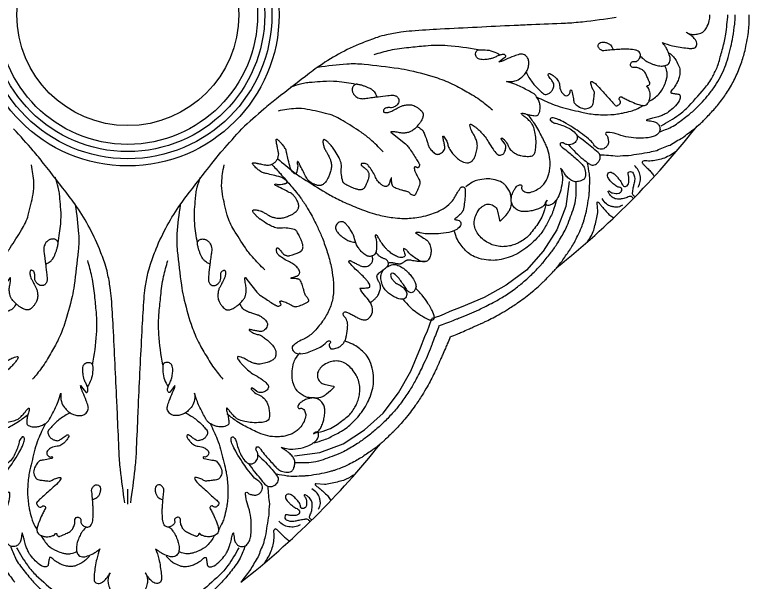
# Model space of a CAD drawing. Header units: millimetres. Extents: x 96 to 279, y 61 to 183.
# Drawn here: x 140.81 to 153.22, y 157.22 to 166.82 of the extents above; entities that cross this region are included whole.
import ezdxf

# ---------------------------------------------------------------- set-up
doc = ezdxf.new("R2010")
doc.units = ezdxf.units.MM
doc.layers.add('PART', color=7, linetype='Continuous')

# ---------------------------------------------------------------- blocks, each defined once
blk = doc.blocks.new('BALMERREPEAT217VIA')
at = {"layer": 'PART', "flags": 128}
for points in [[(-1.983, 8.977, -0.029503), (-1.898, 9.186, -0.051862), (-1.831, 9.296, -0.00731), (-1.67, 9.503, -0.020708), (-1.609, 9.573, -0.014769), (-1.471, 9.709, -0.017389), (-1.348, 9.817, -0.024386), (-1.2, 9.925, -0.025962), (-1.052, 10.012, -0.024406), (-0.889, 10.087, -0.025103), (-0.724, 10.143, -0.014163), (-0.546, 10.19, -0.015188), (-0.377, 10.223, -0.012892), (-0.159, 10.254, -0.020884), (-0.024, 10.263, -0.012557), (-0.021, 10.263, -0.002108), (0, 10.263)], [(-1.878, 9.01, -0.03179), (-1.691, 9.312, -0.0511), (-1.545, 9.479, -0.012615), (-1.204, 9.78, -0.046704), (-1.102, 9.85, -0.015938), (-0.937, 9.936, -0.029561), (-0.844, 9.975, -0.014185), (-0.804, 9.987, -0.00239), (-0.566, 10.052, -0.02731), (-0.33, 10.102, -0.019751), (0, 10.14)], [(-0.295, 9.434, -0.077789), (-0.329, 9.519, -0.091978), (-0.332, 9.596, -0.050003), (-0.311, 9.682, -0.087069), (-0.285, 9.726, -0.096107), (-0.224, 9.776, -0.057924), (-0.102, 9.825, -0.042718), (-0.058, 9.833, -0.033073), (0, 9.834)], [(-2.368, 7.974, 0.025879), (-2.392, 8.271, 0.040683), (-2.382, 8.46, 0.011183), (-2.324, 8.82, 0.032821), (-2.294, 8.94, 0.036889), (-2.204, 9.164, 0.03627), (-2.079, 9.375, 0.022418), (-1.929, 9.573, 0.002776), (-1.91, 9.595, 0.019342)], [(-0.471, 9.03, -0.022988), (-0.525, 9.203, -0.031841), (-0.55, 9.332, -0.002424), (-0.566, 9.456, -0.010696), (-0.569, 9.484, -0.028354), (-0.569, 9.53, -0.035316), (-0.565, 9.566, -0.151185), (-0.552, 9.592, -0.117139), (-0.521, 9.611, -0.12004), (-0.483, 9.615, -0.099853), (-0.439, 9.599, -0.039784), (-0.388, 9.561, -0.066364), (-0.362, 9.532, -0.002932), (-0.336, 9.493, 0.003049), (-0.31, 9.456, 0.001657), (-0.306, 9.449, 0.000712), (-0.295, 9.434)], [(-0.649, 9.151, 0.04445), (-0.715, 9.222, 0.059751), (-0.774, 9.264, 0.025362), (-0.872, 9.312, 0.058927), (-0.917, 9.325, 0.062953), (-0.993, 9.327, 0.057871), (-1.074, 9.311, 0.031351), (-1.146, 9.282, 0.028392), (-1.221, 9.24, 0.091159), (-1.267, 9.199, -0.153106), (-1.298, 9.177, -0.094613), (-1.317, 9.174, -0.297546), (-1.323, 9.178, -0.034906), (-1.324, 9.184, -0.005313), (-1.332, 9.222, -0.024734), (-1.34, 9.277, 0.038791), (-1.346, 9.311, 0.233622), (-1.358, 9.325, 0.099997), (-1.397, 9.333, 0.140951), (-1.458, 9.316, 0.06527), (-1.562, 9.232, 0.019865), (-1.645, 9.136, 0.054143), (-1.67, 9.097, 0.017574), (-1.702, 9.027, 0.020614), (-1.725, 8.965, 0.027729), (-1.75, 8.868, -0.034119), (-1.772, 8.788, -0.014675), (-1.782, 8.761, -0.472477), (-1.783, 8.761, -0.177921), (-1.784, 8.761, -0.008528), (-1.789, 8.781, -0.044345), (-1.797, 8.829, 0.040644), (-1.805, 8.882, 0.069527), (-1.817, 8.915, 0.049417), (-1.846, 8.956, 0.09236), (-1.867, 8.973, 0.057299), (-1.907, 8.989, 0.166691), (-1.973, 8.985, 0.145326), (-2.031, 8.938, 0.069742), (-2.061, 8.878, 0.053136), (-2.08, 8.791, 0.033301), (-2.087, 8.633, 0.030492), (-2.073, 8.461, 0.057091), (-2.027, 8.289, -0.069948), (-1.994, 8.147, -0.035597), (-1.992, 8.085, -0.231978), (-1.997, 8.077, -0.370336), (-2.023, 8.079, 0.14311), (-2.075, 8.109, 0.027353), (-2.134, 8.12, 0.052857), (-2.166, 8.121, 0.10794), (-2.198, 8.111, 0.071758), (-2.238, 8.081, 0.083374), (-2.265, 8.041, 0.098811), (-2.275, 8.002, 0.082246), (-2.27, 7.961, 0.087579), (-2.253, 7.926, 0.096463), (-2.199, 7.876, -0.076057), (-2.127, 7.815, -0.015338), (-2.019, 7.681, -0.017962), (-1.934, 7.56, -0.01428), (-1.839, 7.406, -0.019992), (-1.78, 7.292, -0.020099), (-1.761, 7.248, -0.022679), (-1.748, 7.209, -0.095278), (-1.745, 7.167, -0.148917), (-1.756, 7.142, -0.402336), (-1.783, 7.139, -0.133388), (-1.827, 7.197, -0.050308), (-1.836, 7.227, 0.031252), (-1.848, 7.275, 0.047366), (-1.931, 7.474, 0.092166), (-2.001, 7.561, 0.066168), (-2.038, 7.585, 0.084075), (-2.072, 7.595, 0.112108), (-2.103, 7.591, 0.073825), (-2.145, 7.569, 0.154662), (-2.19, 7.508, 0.125748), (-2.197, 7.416, 0.143735), (-2.176, 7.373, -0.211681), (-2.165, 7.342, -0.089866), (-2.173, 7.313, -0.213465), (-2.183, 7.305, -0.127539), (-2.2, 7.304, -0.12782), (-2.214, 7.312, -0.054513), (-2.248, 7.35, 0.021349), (-2.327, 7.451, 0.008184), (-2.475, 7.619, 0.021634), (-2.534, 7.679, 0.10672), (-2.596, 7.716, 0.077558), (-2.693, 7.732, 0.053351), (-2.745, 7.727, 0.104035), (-2.77, 7.717, 0.097759), (-2.786, 7.699, 0.047546), (-2.808, 7.656, 0.089825), (-2.824, 7.575, 0.1187), (-2.811, 7.513, 0.063759), (-2.771, 7.453, 0.056098), (-2.711, 7.397, 0.029134), (-2.661, 7.364, -0.039555), (-2.624, 7.339, -0.031973), (-2.615, 7.331, -0.014998), (-2.597, 7.311)], [(-2.308, 9.271, 0.06887), (-2.423, 9.066, 0.072868), (-2.473, 8.849, 0.067414), (-2.468, 8.745, -0.194129), (-2.475, 8.708, -0.078129), (-2.491, 8.69, -0.278922), (-2.498, 8.689, -0.067321), (-2.51, 8.697, -0.019931), (-2.547, 8.729, -0.012526), (-2.594, 8.776, 0.010373), (-2.651, 8.833, 0.031463), (-2.677, 8.855, 0.015053), (-2.735, 8.896)], [(-1.461, 8.808, -0.084684), (-1.343, 8.972, -0.101556), (-1.2, 9.065, -0.021846), (-1.098, 9.1, -0.038035), (-1.038, 9.113, -0.086791), (-0.96, 9.11, -0.064202), (-0.862, 9.076)], [(-0.699, 8.661, -0.036831), (-0.763, 8.729, -0.055414), (-0.796, 8.781, -0.017651), (-0.834, 8.866, -0.027662), (-0.853, 8.922, -0.055592), (-0.868, 9.012, -0.076359), (-0.861, 9.078, -0.071467), (-0.847, 9.114, -0.080096), (-0.824, 9.14, -0.100642), (-0.788, 9.161, -0.094949), (-0.744, 9.166, -0.0654), (-0.705, 9.159, -0.02358), (-0.604, 9.119, -0.042732), (-0.541, 9.084, -0.034405), (-0.471, 9.03)], [(-0.975, 6.731, -0.046343), (-1.143, 6.834, -0.048483), (-1.282, 6.962, -0.009391), (-1.337, 7.024, -0.058051), (-1.344, 7.036, -0.166978), (-1.349, 7.07, -0.095744), (-1.326, 7.125, -0.080592), (-1.289, 7.165, -0.086115), (-1.245, 7.189, -0.070107), (-1.182, 7.201, -0.160397), (-1.155, 7.193, -0.004286), (-1.128, 7.175, -0.002214), (-1.076, 7.138, -0.005328), (-1.043, 7.114, 0.010861), (-1.026, 7.102, 0.205476), (-1.017, 7.101, 0.107857), (-1.002, 7.108, 0.345942), (-0.996, 7.129, 0.075739), (-1.044, 7.206, 0.028413), (-1.079, 7.242, 0.035135), (-1.111, 7.268, 0.143692), (-1.192, 7.295, -0.116372), (-1.293, 7.322, -0.058546), (-1.346, 7.36, -0.111946), (-1.366, 7.389, -0.206369), (-1.366, 7.428, -0.138953), (-1.329, 7.471, -0.282329), (-1.292, 7.473, 0.600998), (-1.273, 7.485, 0.071904), (-1.276, 7.496, 0.201167), (-1.279, 7.499, 0.047859), (-1.291, 7.503, 0.005787), (-1.396, 7.524, 0.007267), (-1.447, 7.533, -0.011477), (-1.479, 7.539, -0.147179), (-1.498, 7.549, -0.041754), (-1.546, 7.607, -0.117883), (-1.589, 7.713, -0.158716), (-1.574, 7.797, -0.06521), (-1.541, 7.844, -0.146861), (-1.519, 7.858, -0.019615), (-1.478, 7.866, -0.011811), (-1.409, 7.876, -0.008319), (-1.33, 7.884, -0.039385), (-1.314, 7.884, -0.138245), (-1.288, 7.875, 0.061829), (-1.235, 7.846, 0.032456), (-1.163, 7.823, 0.116343), (-1.142, 7.823, 0.466512), (-1.131, 7.844, 0.108778), (-1.181, 7.916, 0.002088), (-1.283, 8.009, -0.001193), (-1.462, 8.172, -0.000241), (-1.516, 8.221, -0.000744), (-1.533, 8.237, -0.313042), (-1.539, 8.266, -0.137101), (-1.5, 8.317, -0.384743), (-1.444, 8.312, 0.49282), (-1.396, 8.316, 0.039655), (-1.387, 8.333, 0.194697), (-1.387, 8.337, 0.054482), (-1.395, 8.353, -0.025649), (-1.414, 8.386, -0.011376), (-1.447, 8.455, -0.006684), (-1.499, 8.573, -0.070569), (-1.534, 8.702, -0.163935), (-1.522, 8.76, -0.109687), (-1.496, 8.788, -0.076456), (-1.447, 8.811, -0.037087), (-1.386, 8.825, -0.059126), (-1.348, 8.826, -0.04296), (-1.305, 8.819, -0.033853), (-1.254, 8.802, -0.160087), (-1.224, 8.776, 0.346458), (-1.206, 8.769, 0.351569), (-1.198, 8.781, -0.200993), (-1.191, 8.802, -0.062486), (-1.17, 8.821, -0.223114), (-1.162, 8.822, -0.029738), (-1.149, 8.818, -0.008104), (-1.105, 8.8, -0.003556), (-1.044, 8.772, -0.006091), (-1.009, 8.756, -0.047903), (-0.974, 8.735, -0.04438), (-0.942, 8.705, -0.073623), (-0.929, 8.686, -0.023059), (-0.899, 8.618, -0.127175), (-0.893, 8.559, 0.164061), (-0.885, 8.514, 0.263668), (-0.852, 8.494, 0.190731), (-0.805, 8.511, 0.286254), (-0.792, 8.554, -0.231343), (-0.782, 8.607, -0.082692), (-0.741, 8.645, -0.112174), (-0.703, 8.66, -0.132496), (-0.647, 8.654, -0.181057), (-0.616, 8.626, -0.052635), (-0.598, 8.58, -0.049161), (-0.589, 8.528, -0.011534), (-0.583, 8.401, -0.022157), (-0.585, 8.335, -0.00285), (-0.59, 8.259, -0.001915), (-0.599, 8.147, -0.011836), (-0.604, 8.096, 0.011341), (-0.61, 8.042, 0.143279), (-0.602, 8.004, 0.099643), (-0.568, 7.962, 0.189615), (-0.519, 7.946, 0.220223), (-0.479, 7.968, 0.134474), (-0.463, 8.007, 0.090598), (-0.468, 8.069, 0.051197), (-0.485, 8.117, 0.057052), (-0.51, 8.155, 0.104369), (-0.542, 8.18, 0.078904), (-0.592, 8.197)], [(-1.393, 6.912, -0.019161), (-1.512, 7.178, -0.031394), (-1.568, 7.347, -0.006864), (-1.654, 7.695, -0.022837), (-1.674, 7.801, -0.03265), (-1.692, 8.047, -0.035655), (-1.678, 8.273, -0.018662), (-1.663, 8.356, -0.010511), (-1.629, 8.502, -0.048218), (-1.6, 8.583, -0.029086), (-1.531, 8.709)], [(-3.11, 8.541, -0.124843), (-3.076, 8.511, -0.203571), (-3.071, 8.484, -0.078535), (-3.081, 8.457, 0.057235), (-3.097, 8.421, 0.040306), (-3.115, 8.339, 0.049891), (-3.117, 8.272, 0.117578), (-3.095, 8.201, 0.108447), (-3.04, 8.143, 0.048229), (-2.995, 8.118, 0.268566), (-2.986, 8.119, 0.469461), (-2.984, 8.141, -0.149311), (-3.014, 8.191, -0.096887), (-3.018, 8.298, -0.217578), (-2.99, 8.339, -0.150649), (-2.954, 8.349, -0.212314), (-2.93, 8.337, -0.169994), (-2.918, 8.304, 0.139412), (-2.906, 8.265, 0.035177), (-2.859, 8.203, 0.037775), (-2.808, 8.152, 0.030936), (-2.777, 8.128, 0.036614), (-2.747, 8.112, 0.136185), (-2.705, 8.105, 0.181224), (-2.676, 8.12, 0.168443), (-2.664, 8.148, 0.140217), (-2.671, 8.185, 0.039248), (-2.692, 8.218, 0.046175), (-2.714, 8.243, 0.019701), (-2.758, 8.281, 0.014105), (-2.822, 8.329, 0.052275), (-2.86, 8.35, -0.06594), (-2.889, 8.368, -0.179236), (-2.903, 8.391, -0.147251), (-2.9, 8.423, -0.146325), (-2.877, 8.451, -0.1247), (-2.837, 8.465, -0.021716), (-2.804, 8.467, -0.01463), (-2.756, 8.466, -0.073558), (-2.701, 8.455, 0.141819), (-2.672, 8.454, 0.184904), (-2.667, 8.457, 0.048151), (-2.657, 8.474, 0.383), (-2.678, 8.538, 0.175568), (-2.807, 8.562, 0.018073), (-2.881, 8.547, -0.019479), (-2.95, 8.533, -0.006051), (-2.998, 8.526, -0.012259), (-3.021, 8.524, -0.224085), (-3.047, 8.533, -0.117938), (-3.073, 8.576)], [(-2.913, 8.625, -0.084675), (-2.819, 8.658, -0.084675), (-2.72, 8.657, -0.083753), (-2.628, 8.624, -0.083753), (-2.552, 8.563)], [(-3.218, 8.358, 0.065736), (-3.246, 8.309, 0.085434), (-3.255, 8.265, 0.044654), (-3.253, 8.228, 0.027219), (-3.241, 8.168, 0.116699), (-3.198, 8.086, 0.097255), (-3.11, 8.017)], [(-3.84, 7.768, -0.032311), (-3.692, 7.852, -0.052247), (-3.593, 7.887, -0.012533), (-3.37, 7.937, -0.060862), (-3.323, 7.94), (-3.186, 7.933), (-3.171, 7.933, 0.4821), (-3.165, 7.939, 0.162934), (-3.175, 7.957, 0.030409), (-3.196, 7.975, -0.016686), (-3.236, 8.005, -0.004464), (-3.288, 8.05, -0.003131), (-3.362, 8.114, -0.055473), (-3.387, 8.142, -0.024658), (-3.433, 8.212)], [(-0.05, 8.254, 0.008547), (-0.124, 7.683, 0.016941), (-0.147, 7.393, 0.000468), (-0.171, 6.822, -0.000909), (-0.184, 6.528, -0.001752), (-0.246, 5.278, -0.004558), (-0.276, 4.798, -0.020448), (-0.296, 4.614, -0.015265), (-0.341, 4.371, -0.027138), (-0.383, 4.218, -0.01567), (-0.479, 3.96, -0.028835), (-0.667, 3.563, -0.029417), (-0.895, 3.199, -0.009416), (-0.989, 3.072, -0.002102), (-1.422, 2.513, -0.012153), (-1.597, 2.3, -0.006727), (-1.928, 1.928)], [(-2.201, 7.448, -0.02389), (-2.329, 7.567, -0.025401), (-2.439, 7.689, -0.009562), (-2.515, 7.787, -0.036182), (-2.532, 7.815, -0.203663), (-2.538, 7.882, -0.155003), (-2.488, 7.953, -0.059132), (-2.447, 7.977, -0.096763), (-2.419, 7.983, -0.076814), (-2.367, 7.977, -0.133639), (-2.341, 7.961, -0.014248), (-2.328, 7.946, -0.00199), (-2.241, 7.842, -0.007435), (-2.148, 7.726, -0.006358), (-2.043, 7.588)], [(-4.269, 7.254, -0.005675), (-4.195, 7.314, -0.014344), (-4.165, 7.337, -0.002931), (-3.991, 7.458, -0.010305), (-3.94, 7.491, -0.014747), (-3.849, 7.545, -0.012039), (-3.733, 7.604, -0.016491), (-3.597, 7.665, -0.021751), (-3.491, 7.703, -0.009149), (-3.439, 7.718, -0.006122), (-3.362, 7.738, -0.017621), (-3.189, 7.774, -0.016803), (-3.005, 7.798, -0.015725), (-2.973, 7.801, -0.003158), (-2.815, 7.806, -0.039296), (-2.692, 7.799, -0.026174), (-2.512, 7.766)], [(-5.258, 5.258, -0.001181), (-5.216, 5.372, -0.001999), (-5.19, 5.439, -0.000032), (-5.144, 5.56, -0.000434), (-5.141, 5.569, -0.005075), (-5.124, 5.61, -0.001271), (-5.056, 5.776, -0.013545), (-4.987, 5.931, -0.008468), (-4.865, 6.175, -0.021215), (-4.766, 6.346, -0.017583), (-4.632, 6.543, -0.020159), (-4.506, 6.7, -0.017951), (-4.352, 6.865, -0.016911), (-4.208, 6.998, -0.014772), (-4.034, 7.141, -0.021201), (-3.882, 7.248, -0.016077), (-3.671, 7.374, -0.032809), (-3.566, 7.424, -0.011595), (-3.261, 7.536, -0.061074), (-3.097, 7.571, -0.036534), (-2.817, 7.574)], [(-2.597, 7.311), (-2.597, 7.311, 0.040849), (-2.711, 7.34, 0.061554), (-2.789, 7.344, 0.045115), (-2.968, 7.315, 0.062195), (-3.091, 7.266, 0.05769), (-3.174, 7.207, 0.095808), (-3.211, 7.158, 0.115105), (-3.225, 7.099, 0.21054), (-3.211, 7.067, 0.25145), (-3.174, 7.058, 0.202154), (-3.137, 7.086)], [(-3.148, 7.236, 0.021466), (-3.315, 7.187, 0.034842), (-3.414, 7.145, 0.00755), (-3.599, 7.047, 0.024019), (-3.655, 7.013, 0.032251), (-3.751, 6.938, 0.024915), (-3.864, 6.827, 0.031024), (-3.949, 6.723, 0.026139), (-4.035, 6.588, 0.040634), (-4.094, 6.463, 0.035232), (-4.138, 6.311, 0.052252), (-4.153, 6.175, 0.045756), (-4.139, 6.019, 0.055358), (-4.091, 5.857, 0.074751), (-4.026, 5.75, 0.032226), (-3.986, 5.708, 0.015825), (-3.898, 5.632, 0.057412), (-3.803, 5.572, 0.043863), (-3.665, 5.519)], [(-3.137, 7.086, 0.070637), (-3.224, 7.032, 0.113089), (-3.264, 6.98, 0.024529), (-3.295, 6.9, 0.029796), (-3.314, 6.832, 0.03025), (-3.327, 6.744, 0.036366), (-3.328, 6.669, 0.096923), (-3.31, 6.6, 0.084237), (-3.263, 6.533, 0.099905), (-3.203, 6.493, 0.099158), (-3.131, 6.479, 0.071401), (-3.048, 6.491, 0.063595), (-2.963, 6.529, 0.039075), (-2.906, 6.569, 0.083447), (-2.885, 6.594, 0.100898), (-2.876, 6.621, 0.127623), (-2.878, 6.643, 0.43233), (-2.911, 6.656, -0.286916), (-2.958, 6.662, -0.073356), (-2.984, 6.69, -0.075566), (-3, 6.724, -0.12343), (-3.004, 6.796, -0.078539), (-2.965, 6.902, -0.038653), (-2.909, 6.985, -0.061074), (-2.864, 7.029, -0.040645), (-2.796, 7.074, -0.041615), (-2.723, 7.105, -0.036461), (-2.652, 7.124, -0.030156), (-2.562, 7.135, -0.056138), (-2.407, 7.128, -0.051974), (-2.246, 7.084, -0.02178), (-2.168, 7.05, -0.007808), (-1.957, 6.943, -0.027857), (-1.845, 6.875, -0.018133), (-1.682, 6.756)], [(-3.206, 7.065, 0.038001), (-3.394, 7.007, 0.057892), (-3.509, 6.946, 0.021062), (-3.715, 6.791, 0.058064), (-3.78, 6.723, 0.029009), (-3.838, 6.637, 0.036151), (-3.875, 6.562, 0.037977), (-3.905, 6.471, 0.037759), (-3.92, 6.376, 0.051965), (-3.919, 6.286, 0.043687), (-3.896, 6.18, 0.05615), (-3.859, 6.094, 0.043202), (-3.79, 5.994, 0.063425), (-3.709, 5.919, 0.068437), (-3.619, 5.871, 0.085673), (-3.523, 5.854, 0.080702), (-3.42, 5.869, 0.063038), (-3.317, 5.918, 0.084722), (-3.253, 5.975, 0.034633), (-3.223, 6.02, 0.054035), (-3.208, 6.052, 0.077214), (-3.203, 6.087, 0.06039), (-3.208, 6.133, 0.137239), (-3.25, 6.209, 0.146798), (-3.321, 6.248), (-3.445, 6.273), (-3.474, 6.279, -0.569849), (-3.481, 6.301, -0.059912), (-3.36, 6.413, -0.00634), (-3.31, 6.448, -0.032461), (-3.299, 6.454, -0.024735), (-3.291, 6.458, -0.006455), (-3.256, 6.471, -0.073045), (-3.205, 6.481, -0.057036), (-3.139, 6.477)], [(-1.89, 4.886, 0.062141), (-1.934, 4.959, 0.113021), (-1.971, 4.989, 0.010572), (-2.039, 5.021, 0.014537), (-2.09, 5.041, 0.022931), (-2.16, 5.063, -0.028693), (-2.216, 5.082, -0.066738), (-2.268, 5.111, -0.050525), (-2.326, 5.164, -0.050684), (-2.349, 5.196, -0.067579), (-2.36, 5.223, -0.113367), (-2.36, 5.243, -0.057326), (-2.348, 5.281, -0.149423), (-2.294, 5.342, -0.181221), (-2.227, 5.355, -0.015288), (-2.163, 5.343, 0.015062), (-2.099, 5.33, 0.001926), (-2.067, 5.324, 0.006529), (-2.057, 5.323, 0.740407), (-2.053, 5.332, 0.054097), (-2.124, 5.382, 0.087784), (-2.189, 5.405, -0.084788), (-2.257, 5.428, -0.028984), (-2.281, 5.443, -0.010165), (-2.344, 5.489, -0.0814), (-2.471, 5.625, -0.142133), (-2.504, 5.727, -0.095208), (-2.494, 5.785, -0.125749), (-2.468, 5.822, -0.06852), (-2.414, 5.858, -0.051469), (-2.332, 5.887, -0.026361), (-2.237, 5.905, -0.061941), (-2.196, 5.905, -0.040058), (-2.143, 5.895, -0.030301), (-2.076, 5.871, -0.046678), (-2.022, 5.842, 0.04017), (-1.96, 5.808, 0.060341), (-1.866, 5.779, 0.430488), (-1.853, 5.789, 0.120567), (-1.855, 5.806, 0.061266), (-1.871, 5.836, 0.017868), (-1.895, 5.869, 0.015338), (-1.926, 5.906, 0.020229), (-1.985, 5.966, 0.015733), (-2.066, 6.038, 0.055429), (-2.153, 6.096, -0.040044), (-2.276, 6.172, -0.039425), (-2.352, 6.238, -0.102543), (-2.373, 6.27, -0.132013), (-2.376, 6.295, -0.09166), (-2.364, 6.327, -0.093507), (-2.344, 6.352, -0.070395), (-2.307, 6.373, -0.106574), (-2.232, 6.387, -0.154108), (-2.181, 6.369), (-2.145, 6.343), (-2.109, 6.316, 0.106353), (-2.098, 6.311, 0.146753), (-2.09, 6.312, 0.191759), (-2.086, 6.315, 0.105986), (-2.085, 6.322, 0.178065), (-2.087, 6.33, 0.02903), (-2.12, 6.367, 0.107263), (-2.215, 6.426, -0.121112), (-2.297, 6.481, -0.045081), (-2.339, 6.535, -0.047834), (-2.368, 6.593, -0.04223), (-2.382, 6.643, -0.026951), (-2.394, 6.724, -0.067683), (-2.391, 6.814, -0.138854), (-2.371, 6.854, -0.133241), (-2.338, 6.876, -0.057317), (-2.248, 6.894, -0.035544), (-2.1, 6.896, -0.043551), (-1.98, 6.878, -0.023863), (-1.885, 6.851, -0.066242), (-1.853, 6.835, -0.036919), (-1.814, 6.804, -0.025123), (-1.761, 6.751, -0.036912), (-1.721, 6.699, 0.052272), (-1.691, 6.663, 0.037455), (-1.677, 6.65, 0.140585), (-1.672, 6.649, 0.361799), (-1.668, 6.651, 0.074189), (-1.666, 6.673, 0.075048), (-1.673, 6.71, -0.035872), (-1.694, 6.786, -0.02247), (-1.706, 6.862, -0.041674), (-1.707, 6.903, -0.258037), (-1.683, 6.942, -0.116828), (-1.591, 6.967, -0.049654), (-1.518, 6.963, -0.058851), (-1.459, 6.946, -0.044352), (-1.386, 6.908, -0.072443), (-1.348, 6.875, -0.051608), (-1.32, 6.835, -0.011653), (-1.22, 6.643, -0.024243), (-1.176, 6.541, -0.017837), (-1.129, 6.398)], [(-1.129, 6.398, -0.094928), (-1.121, 6.54, -0.119422), (-1.069, 6.641, -0.025031), (-1.007, 6.706, -0.053061), (-0.973, 6.731, -0.053301), (-0.914, 6.759, -0.04787), (-0.843, 6.776, -0.091023), (-0.775, 6.773, -0.102717), (-0.719, 6.748, -0.142848), (-0.673, 6.687, -0.164952), (-0.67, 6.621, -0.018916), (-0.701, 6.526, -0.012509), (-0.758, 6.385, -0.004129), (-0.778, 6.34, 0.007823), (-0.789, 6.316, 0.05844), (-0.793, 6.302, 0.024496), (-0.796, 6.268)], [(-3.139, 6.477, -0.066178), (-3.038, 6.469, -0.083586), (-2.964, 6.439, -0.029809), (-2.9, 6.394, -0.046744), (-2.864, 6.36, -0.086298), (-2.812, 6.275, -0.062452), (-2.779, 6.142, -0.049835), (-2.777, 6.053, -0.031884), (-2.796, 5.917, -0.077413), (-2.831, 5.825, -0.055646), (-2.911, 5.714)], [(-0.796, 6.268), (-0.737, 6.349), (-0.711, 6.383, -0.362947), (-0.694, 6.387, -0.205817), (-0.675, 6.364, -0.105884), (-0.672, 6.337, -0.051716), (-0.685, 6.283, -0.039441), (-0.711, 6.224, 0.04082), (-0.736, 6.166, 0.036216), (-0.749, 6.114, 0.023789), (-0.76, 6.032, 0.096548), (-0.751, 5.941, 0.155382), (-0.718, 5.894, 0.093398), (-0.691, 5.88, 0.090595), (-0.66, 5.877, 0.104786), (-0.624, 5.888, 0.125437), (-0.601, 5.909, 0.131731), (-0.594, 5.931, 0.028422), (-0.594, 6.039, 0.069204), (-0.62, 6.168, 0.065865), (-0.683, 6.291)], [(-0.888, 3.214, 0.02488), (-0.831, 3.702, 0.042269), (-0.837, 3.992, 0.007588), (-0.906, 4.574, 0.022721), (-0.941, 4.766, 0.022496), (-1.07, 5.233, 0.036132), (-1.184, 5.512, 0.013067), (-1.237, 5.612, 0.005365), (-1.374, 5.85, 0.027686), (-1.456, 5.972, 0.016577), (-1.609, 6.163)], [(-0.594, 5.919, -0.029327), (-0.526, 5.401, -0.041349), (-0.53, 5.031, -0.002546), (-0.558, 4.748, -0.004596), (-0.576, 4.591, -0.026608), (-0.605, 4.428, -0.015667), (-0.677, 4.157)], [(-1.382, 4.21, -0.055335), (-1.329, 4.186, -0.075397), (-1.296, 4.159, -0.010954), (-1.267, 4.125, -0.044227), (-1.26, 4.116, -0.022219), (-1.24, 4.076, -0.019282), (-1.22, 4.028, -0.005476), (-1.202, 3.977, -0.011894), (-1.194, 3.953, -0.010959), (-1.187, 3.924, -0.010482), (-1.18, 3.894, -0.019101), (-1.178, 3.881, -0.016641), (-1.177, 3.866, -0.077199), (-1.178, 3.854, -0.048175), (-1.185, 3.837, -0.078845), (-1.195, 3.821, -0.063592), (-1.213, 3.806, -0.048968), (-1.232, 3.797, -0.054249), (-1.249, 3.793, -0.051368), (-1.274, 3.792, -0.052398), (-1.298, 3.796, -0.030832), (-1.318, 3.803, -0.035149), (-1.336, 3.812, -0.037598), (-1.348, 3.821, -0.022265), (-1.368, 3.838, -0.065745), (-1.394, 3.871, -0.06491), (-1.41, 3.91, -0.041882), (-1.419, 3.956, -0.059104), (-1.419, 3.989, -0.000771), (-1.413, 4.033, -0.00135), (-1.409, 4.058, -0.00041), (-1.402, 4.109, 0.00071), (-1.395, 4.159, 0.005802), (-1.386, 4.228, 0.002419), (-1.368, 4.395, 0.008439), (-1.363, 4.442, 0.011427), (-1.362, 4.477, 0.051722), (-1.363, 4.492, 0.031597), (-1.369, 4.517, 0.067746), (-1.38, 4.54, 0.066679), (-1.397, 4.56, 0.043684), (-1.409, 4.569, 0.040432), (-1.423, 4.576, 0.072628), (-1.438, 4.58, 0.04603), (-1.464, 4.58, 0.097361), (-1.49, 4.573, 0.06359), (-1.523, 4.55, 0.091245), (-1.559, 4.503, 0.113142), (-1.572, 4.456, 0.02303), (-1.571, 4.428, -0.028038), (-1.571, 4.405, -0.013192), (-1.572, 4.388, -0.01129), (-1.575, 4.369, -0.143441), (-1.589, 4.34, -0.141874), (-1.616, 4.322, -0.084476), (-1.632, 4.32, -0.144002), (-1.641, 4.323, -0.145799), (-1.648, 4.333, -0.077654), (-1.653, 4.354, -0.076747), (-1.648, 4.411, -0.059237), (-1.622, 4.479, -0.001407), (-1.599, 4.522, 0.001995), (-1.583, 4.553, 0.001021), (-1.559, 4.598, 0.001872), (-1.547, 4.623, 0.05422), (-1.536, 4.65, 0.027334), (-1.525, 4.707, 0.029353), (-1.522, 4.743, 0.030412), (-1.523, 4.777, 0.045485), (-1.53, 4.813, 0.040937), (-1.544, 4.85, 0.037102), (-1.569, 4.893, 0.035928), (-1.6, 4.933, 0.016029), (-1.627, 4.962, 0.034542), (-1.641, 4.974, 0.025823), (-1.653, 4.982, 0.035502), (-1.663, 4.986, 0.055074), (-1.674, 4.99, 0.037045), (-1.692, 4.991, 0.04288), (-1.712, 4.99, 0.033371), (-1.736, 4.984, 0.034154), (-1.764, 4.974, 0.027894), (-1.795, 4.958, 0.029278), (-1.833, 4.933, 0.020798), (-1.882, 4.892, 0.020442), (-1.927, 4.848, 0.031022), (-1.954, 4.816, 0.027448), (-1.971, 4.79, 0.035162), (-1.982, 4.768, 0.03475), (-1.989, 4.745, 0.022845), (-1.997, 4.708, 0.028856), (-2.002, 4.65, 0.042525), (-2, 4.611, 0.025234), (-1.993, 4.573, -0.021693), (-1.985, 4.529, -0.008949), (-1.981, 4.5, -0.010113), (-1.979, 4.474, -0.066652), (-1.98, 4.451, -0.241315), (-1.984, 4.445, -0.059037), (-1.987, 4.444, -0.281072), (-1.987, 4.445), (-2.011, 4.475), (-2.183, 4.693, 0.03609), (-2.191, 4.702, 0.015087), (-2.214, 4.722, 0.026369), (-2.27, 4.765, 0.008863), (-2.448, 4.88, 0.000519), (-2.484, 4.903, 0.001717), (-2.495, 4.91, 0.010452), (-2.502, 4.914, 0.004288), (-2.519, 4.923, 0.117101), (-2.537, 4.928, 0.079445), (-2.563, 4.924, 0.155894), (-2.586, 4.908, 0.268147), (-2.588, 4.892, 0.064658), (-2.582, 4.882, -0.061141), (-2.576, 4.871, -0.023319), (-2.57, 4.856, -0.099144), (-2.57, 4.853, -0.179664), (-2.572, 4.848, -0.089698), (-2.581, 4.842, -0.030228), (-2.588, 4.84, -0.065433), (-2.591, 4.839, -0.046157), (-2.596, 4.839, -0.019291), (-2.608, 4.842, -0.030564), (-2.646, 4.853, -0.025421), (-2.69, 4.871, -0.017212), (-2.725, 4.89, 0.014247), (-2.767, 4.913, 0.011738), (-2.799, 4.927, 0.022995), (-2.815, 4.934, 0.086955), (-2.829, 4.936, 0.04248), (-2.857, 4.933, 0.042033), (-2.904, 4.92, 0.021532), (-2.989, 4.883, 0.010133), (-3.037, 4.859, 0.038499), (-3.049, 4.851, 0.04495), (-3.053, 4.848, 0.043758), (-3.057, 4.843, 0.20826), (-3.058, 4.834, 0.051816), (-3.046, 4.801, 0.107024), (-3.014, 4.76, -0.153966), (-2.995, 4.73, -0.00013), (-2.986, 4.7, -0.000171), (-2.98, 4.677, -0.000105), (-2.973, 4.65, 0.000048), (-2.965, 4.623, 0.026305), (-2.937, 4.537, 0.052719), (-2.916, 4.497, 0.051426), (-2.904, 4.482, 0.08486), (-2.894, 4.475, 0.033083), (-2.883, 4.471, 0.024033), (-2.868, 4.467, 0.020224), (-2.834, 4.461, 0.016431), (-2.791, 4.457, 0.052125), (-2.772, 4.457, -0.098792), (-2.762, 4.457, -0.070635), (-2.758, 4.455, -0.311564), (-2.758, 4.454, -0.03283), (-2.758, 4.454, -0.019732), (-2.758, 4.454, -0.163476), (-2.761, 4.451, -0.048924), (-2.773, 4.445, -0.003858), (-2.786, 4.441, -0.0016), (-2.817, 4.43, -0.007945), (-2.846, 4.421, 0.011117), (-2.866, 4.414, 0.093841), (-2.875, 4.409, 0.043336), (-2.891, 4.393, 0.068115), (-2.901, 4.377, 0.079899), (-2.905, 4.361, 0.076177), (-2.905, 4.352, 0.030674), (-2.899, 4.332, 0.091782), (-2.87, 4.279, 0.06593), (-2.808, 4.222, 0.049261), (-2.732, 4.179, -0.040533), (-2.639, 4.129, -0.017744), (-2.555, 4.07, -0.065827), (-2.535, 4.05, -0.07092), (-2.521, 4.025, -0.067287), (-2.514, 3.996, -0.022303), (-2.513, 3.98, -0.032443), (-2.513, 3.969, -0.061756), (-2.518, 3.951, -0.127166), (-2.523, 3.944, -0.056767), (-2.527, 3.941, -0.139707), (-2.528, 3.941, -0.064437), (-2.531, 3.941, -0.034369), (-2.535, 3.943, -0.036361), (-2.547, 3.95, -0.05571), (-2.553, 3.956, -0.008559), (-2.56, 3.964, -0.002152), (-2.585, 3.994, -0.006358), (-2.605, 4.019, 0.008582), (-2.62, 4.037, 0.067815), (-2.634, 4.049, 0.041034), (-2.66, 4.064, 0.034463), (-2.677, 4.071, 0.042271), (-2.692, 4.074, 0.046899), (-2.712, 4.075, 0.036018), (-2.737, 4.072, 0.026331), (-2.785, 4.059, 0.021122), (-2.843, 4.038, 0.004791), (-2.883, 4.022, 0.011887), (-2.899, 4.014, 0.013959), (-2.911, 4.008, 0.013424), (-2.922, 4.001, 0.055103), (-2.932, 3.994, 0.033497), (-2.944, 3.979, 0.060241), (-2.953, 3.964, 0.051631), (-2.959, 3.945, 0.054349), (-2.961, 3.927, 0.039299), (-2.958, 3.901, 0.042229), (-2.944, 3.847, 0.025919), (-2.909, 3.763, 0.007181), (-2.888, 3.719, 0.009536), (-2.87, 3.686, 0.028562), (-2.854, 3.661, 0.036342), (-2.839, 3.643, 0.139204), (-2.819, 3.632, 0.027165), (-2.707, 3.61, 0.067475), (-2.583, 3.609, -0.104099), (-2.503, 3.603, -0.045434), (-2.418, 3.57, -0.03186), (-2.306, 3.504, -0.004153), (-2.239, 3.458, -0.023731), (-2.227, 3.45, -0.007843), (-2.199, 3.425, -0.009834), (-2.177, 3.404, -0.00701), (-2.167, 3.394, -0.003539), (-2.148, 3.374, -0.032479), (-2.127, 3.348, -0.045846), (-2.115, 3.328, -0.073471), (-2.112, 3.319, -0.098506), (-2.112, 3.312, -0.139896), (-2.115, 3.306, -0.096717), (-2.123, 3.301, -0.08937), (-2.14, 3.298, -0.04965), (-2.171, 3.3, -0.008734), (-2.202, 3.306, -0.017392), (-2.217, 3.31, -0.014141), (-2.252, 3.321, -0.03826), (-2.265, 3.326, -0.004991), (-2.278, 3.333, -0.001234), (-2.332, 3.363, -0.003536), (-2.375, 3.388, 0.004955), (-2.406, 3.405, 0.04384), (-2.429, 3.416, 0.020952), (-2.48, 3.431, 0.023808), (-2.518, 3.438, 0.028828), (-2.55, 3.441, 0.030107), (-2.576, 3.441, 0.023092), (-2.61, 3.436, 0.031538), (-2.651, 3.426, 0.019073), (-2.716, 3.403, 0.024455), (-2.777, 3.375, 0.035803), (-2.816, 3.351, 0.033275), (-2.844, 3.328, 0.044247), (-2.861, 3.309, 0.030736), (-2.875, 3.289, 0.0411), (-2.882, 3.272, 0.03016), (-2.887, 3.255, 0.043674), (-2.889, 3.242, 0.031079), (-2.889, 3.23, 0.02368), (-2.887, 3.213, 0.030066), (-2.883, 3.196, 0.016918), (-2.874, 3.167, 0.039224), (-2.859, 3.133, 0.028104), (-2.831, 3.09, 0.041336), (-2.792, 3.044, 0.073337), (-2.765, 3.023, 0.00344), (-2.729, 3.004, 0.001321), (-2.635, 2.956, 0.003882), (-2.526, 2.9, -0.015244), (-2.498, 2.886, -0.030911), (-2.49, 2.88, -0.037555), (-2.484, 2.875, -0.008958), (-2.484, 2.875, -0.002732), (-2.483, 2.875, -0.367999), (-2.483, 2.87, -0.121622), (-2.492, 2.863, -0.223486), (-2.517, 2.864, 0.141203), (-2.554, 2.871, 0.009474), (-2.608, 2.866, 0.019321), (-2.635, 2.861, 0.009154), (-2.656, 2.856, 0.015881), (-2.668, 2.853, 0.057761), (-2.68, 2.848, 0.072501), (-2.688, 2.841, 0.08462), (-2.692, 2.835, 0.116398), (-2.693, 2.83, 0.057066), (-2.692, 2.825, 0.053335), (-2.69, 2.82, 0.043447), (-2.684, 2.811, 0.037563), (-2.675, 2.801, 0.014325), (-2.668, 2.795, 0.007773), (-2.655, 2.784, 0.027036), (-2.621, 2.761, 0.052358), (-2.602, 2.751, 0.022184), (-2.585, 2.746, 0.002839), (-2.455, 2.712, 0.009804), (-2.345, 2.687, -0.019731), (-2.291, 2.674, -0.064468), (-2.26, 2.66, -0.031785), (-2.202, 2.62, -0.016006), (-2.182, 2.602, -0.009908), (-2.15, 2.572, -0.047499), (-2.112, 2.528, -0.182988), (-2.109, 2.513, -0.091481), (-2.111, 2.506, -0.241504), (-2.113, 2.504, -0.031672), (-2.118, 2.504, -0.020706), (-2.125, 2.504, -0.009949), (-2.161, 2.507, -0.020834), (-2.178, 2.51, -0.001667), (-2.191, 2.513, -0.000337), (-2.257, 2.526, -0.002883), (-2.306, 2.536, 0.003657), (-2.345, 2.544, 0.076082), (-2.353, 2.545, 0.013735), (-2.401, 2.538, 0.081446), (-2.448, 2.522, 0.074807), (-2.491, 2.491)], [(-2.316, 4.313, -0.022231), (-2.105, 4.095, -0.034678), (-1.987, 3.941, -0.009827), (-1.793, 3.637, -0.025877), (-1.728, 3.517, -0.046117), (-1.68, 3.387, -0.01758), (-1.6, 3.033, -0.061915), (-1.587, 2.84, -0.039511), (-1.629, 2.54)], [(-1.178, 3.856, -0.028445), (-1.132, 3.533, -0.039106), (-1.13, 3.296, -0.003448), (-1.145, 3.114, -0.006467), (-1.154, 3.018, -0.038393), (-1.174, 2.916, -0.022435), (-1.227, 2.748)]]:
    blk.add_lwpolyline(points, format="xyb", dxfattribs=at)
blk.add_lwpolyline([(-2.818, 7.459), (-3.243, 7.403), (-3.637, 7.252), (-3.997, 7.018), (-4.316, 6.736), (-4.572, 6.395), (-4.782, 6.024), (-4.944, 5.632), (-5.02, 5.442), (-5.064, 5.345), (-5.095, 5.265), (-5.137, 5.137)], dxfattribs=at)
blk = doc.blocks.new('BALMERREPEAT217VIB')
at = {"layer": 'PART', "flags": 128}
for points in [[(-2.432, 2.53, -0.004116), (-2.578, 2.687, -0.006784), (-2.664, 2.785, -0.00022), (-2.813, 2.96, -0.004482), (-2.821, 2.968, -0.007061), (-2.87, 3.029, -0.006144), (-2.924, 3.101, -0.009665), (-2.941, 3.125, -0.002905), (-2.995, 3.205, -0.021509), (-3.081, 3.347, -0.012777), (-3.209, 3.595, -0.020292), (-3.288, 3.777, -0.016097), (-3.371, 4.014, -0.022397), (-3.435, 4.255, -0.027136), (-3.468, 4.459, -0.01827), (-3.477, 4.583, -0.022705), (-3.476, 4.683, -0.030161), (-3.463, 4.795, -0.032085), (-3.437, 4.898, -0.030034), (-3.398, 5, -0.029422), (-3.346, 5.098, -0.01987), (-3.29, 5.183, -0.016551), (-3.216, 5.279, -0.02453), (-3.133, 5.371, -0.031171), (-3.06, 5.435, -0.074007), (-2.984, 5.478, 0.052316), (-2.873, 5.533, 0.038253), (-2.806, 5.584, 0.07789), (-2.78, 5.616, 0.189271), (-2.776, 5.641, 0.098067), (-2.795, 5.684, 0.218562), (-2.87, 5.729, 0.108062), (-3.04, 5.71, 0.019692), (-3.149, 5.668, 0.020231), (-3.252, 5.619, 0.099784), (-3.356, 5.534, -0.253863), (-3.408, 5.514, -0.643227), (-3.42, 5.55, 0.31935), (-3.407, 5.61, 0.048553), (-3.423, 5.638, 0.118216), (-3.433, 5.647, 0.134295), (-3.45, 5.651, 0.049237), (-3.498, 5.645, 0.064512), (-3.572, 5.617, 0.080197), (-3.623, 5.578, 0.055081), (-3.657, 5.533, 0.052936), (-3.682, 5.479, 0.042205), (-3.695, 5.425, 0.015218), (-3.715, 5.273, 0.223215), (-3.652, 5.094, -0.820475), (-3.698, 5.026, -0.015203), (-3.724, 5.038, -0.006313), (-3.785, 5.069, -0.007881), (-3.854, 5.107, 0.009675), (-3.911, 5.137, 0.07851), (-3.962, 5.154, 0.067003), (-4.026, 5.156, 0.128821), (-4.055, 5.145, 0.068059), (-4.098, 5.105, 0.163862), (-4.136, 5.004, 0.135532), (-4.105, 4.879, 0.068468), (-4.021, 4.767, -0.070868), (-3.94, 4.658, -0.006728), (-3.924, 4.627, -0.490373), (-3.924, 4.626, -0.047566), (-3.93, 4.626, 0.009294), (-3.957, 4.624, 0.00597), (-4.044, 4.618, 0.016967), (-4.074, 4.614, 0.405764), (-4.091, 4.591, 0.132114), (-4.063, 4.521, 0.016707), (-4.026, 4.476, 0.013476), (-3.977, 4.423, 0.020742), (-3.89, 4.341, -0.020562), (-3.801, 4.258, -0.048624), (-3.737, 4.178, -0.365184), (-3.739, 4.163, -0.123632), (-3.749, 4.157, -0.17462), (-3.758, 4.158, -0.006668), (-3.767, 4.162, -0.001453), (-3.81, 4.183, -0.003918), (-3.872, 4.215, 0.004386), (-3.928, 4.244, 0.091992), (-3.966, 4.255, 0.054128), (-4.033, 4.254, 0.122398), (-4.075, 4.238, 0.084692), (-4.121, 4.193, 0.140912), (-4.139, 4.144, 0.114887), (-4.129, 4.082)], [(-4.65, 4.81, 0.029954), (-4.768, 4.941, 0.043878), (-4.861, 5.018, 0.004067), (-4.978, 5.096, 0.015315), (-5.01, 5.116, 0.023619), (-5.06, 5.142, 0.026672), (-5.105, 5.16, 0.104658), (-5.14, 5.163, 0.129031), (-5.167, 5.154, 0.285078), (-5.182, 5.119, 0.082025), (-5.144, 5.002, 0.012719), (-5.122, 4.962, 0.005918), (-5.07, 4.876, 0.03539), (-4.986, 4.759, 0.028413), (-4.864, 4.627)], [(-4.093, 4.867, 0.012345), (-4.113, 4.856, 0.024601), (-4.122, 4.85, 0.024719), (-4.158, 4.82, 0.021491), (-4.197, 4.783, 0.064433), (-4.234, 4.731, 0.055264), (-4.261, 4.662, 0.054795), (-4.271, 4.606, 0.077623), (-4.266, 4.566, 0.089565), (-4.245, 4.52, -0.080302), (-4.22, 4.468, -0.020594), (-4.211, 4.435, -0.061858), (-4.21, 4.424, -0.103821), (-4.215, 4.404, -0.083494), (-4.229, 4.384, -0.018062), (-4.255, 4.36, -0.01539), (-4.286, 4.335, -0.011627), (-4.326, 4.305, 0.017029), (-4.353, 4.285, 0.016986), (-4.363, 4.277, 0.008279), (-4.381, 4.259, 0.065494), (-4.396, 4.24, 0.065649), (-4.406, 4.217, 0.121621), (-4.406, 4.198, 0.090157), (-4.396, 4.173, 0.057656), (-4.375, 4.147, 0.093137), (-4.357, 4.135, 0.000357), (-4.332, 4.125, 0.000382), (-4.309, 4.115, 0.000397), (-4.295, 4.109, -0.00174), (-4.28, 4.104, -0.078624), (-4.268, 4.096, -0.022878), (-4.233, 4.063, -0.003187), (-4.225, 4.054, -0.001827), (-4.21, 4.038, -0.017899), (-4.202, 4.029, -0.009953), (-4.188, 4.011)], [(-4.387, 4.26, -0.089305), (-4.48, 4.224, -0.140512), (-4.544, 4.229, -0.038219), (-4.627, 4.268, -0.050198), (-4.683, 4.308, -0.022969), (-4.742, 4.364, -0.023047), (-4.795, 4.426, -0.052051), (-4.851, 4.514, -0.084565), (-4.869, 4.576, -0.08505), (-4.868, 4.61, -0.067823), (-4.853, 4.651, -0.108202), (-4.819, 4.691, -0.184941), (-4.788, 4.7, -0.113987), (-4.752, 4.689, -0.110092), (-4.723, 4.662, -0.014677), (-4.701, 4.628, 0.013035), (-4.677, 4.59, 0.009162), (-4.639, 4.536, 0.006482), (-4.583, 4.462, 0.08577), (-4.49, 4.376, 0.320345), (-4.453, 4.377, 0.244491), (-4.441, 4.404, 0.121611), (-4.457, 4.457, 0.041974), (-4.476, 4.483, 0.026622), (-4.51, 4.519, 0.086237), (-4.572, 4.56, -0.07412), (-4.645, 4.606, -0.104318), (-4.703, 4.682, -0.156522), (-4.712, 4.746, -0.117858), (-4.694, 4.788, -0.166548), (-4.666, 4.807, -0.078069), (-4.63, 4.811, -0.058968), (-4.582, 4.803, -0.044964), (-4.511, 4.775, -0.040312), (-4.438, 4.732, -0.043929), (-4.379, 4.681, -0.041068), (-4.326, 4.617, -0.073175), (-4.298, 4.56, -0.047134), (-4.276, 4.464, -0.108064), (-4.282, 4.397, -0.076803), (-4.323, 4.313)], [(-2.533, 2.437, 0.014134), (-2.807, 2.662, 0.025278), (-2.97, 2.775, 0.002974), (-3.345, 3.006, 0.011744), (-3.442, 3.062, 0.017839), (-3.669, 3.175, 0.015088), (-3.947, 3.292, 0.02767), (-4.241, 3.386, 0.035189), (-4.481, 3.431, 0.019607), (-4.633, 3.443, 0.024072), (-4.757, 3.442, 0.023615), (-4.882, 3.428, 0.019304), (-5.034, 3.399, 0.033905), (-5.168, 3.357, 0.03435), (-5.294, 3.299, 0.050538), (-5.422, 3.21, 0.066686), (-5.502, 3.122, 0.027853), (-5.549, 3.043, -0.028136), (-5.597, 2.965, -0.011932), (-5.626, 2.924, -0.038184), (-5.636, 2.913, -0.176858), (-5.643, 2.91, -0.06193), (-5.665, 2.911, -0.34239), (-5.698, 2.948, -0.061336), (-5.686, 3.2, -0.013642), (-5.664, 3.308, -0.085573), (-5.658, 3.324, -0.048842), (-5.621, 3.37, -0.032488), (-5.557, 3.43, -0.018668), (-5.532, 3.448, 0.052777), (-5.524, 3.455, 0.030909), (-5.522, 3.458, 0.192415), (-5.521, 3.459, 0.2479), (-5.521, 3.459, 0.006643), (-5.528, 3.462, 0.098483), (-5.561, 3.47, -0.091423), (-5.597, 3.479, -0.16954), (-5.621, 3.501, -0.136456), (-5.629, 3.54, -0.110472), (-5.622, 3.565, -0.066902), (-5.598, 3.598, -0.112767), (-5.51, 3.655, -0.064837), (-5.333, 3.696, -0.016027), (-5.167, 3.706, -0.023285), (-5.052, 3.705, -0.052603), (-4.942, 3.686, 0.101006), (-4.884, 3.682, 0.038846), (-4.863, 3.687, 0.603268), (-4.862, 3.688, 0.040308), (-4.871, 3.695, -0.010491), (-4.907, 3.716, -0.004424), (-4.999, 3.776, -0.007517), (-5.052, 3.812, -0.113819), (-5.083, 3.846, -0.057029), (-5.117, 3.93, -0.072299), (-5.125, 3.987, -0.052227), (-5.116, 4.066, -0.103268), (-5.083, 4.139, -0.148537), (-5.038, 4.172, -0.195328), (-4.958, 4.17, -0.073044), (-4.785, 4.059, -0.050703), (-4.721, 3.991, 0.107217), (-4.687, 3.962, 0.041545), (-4.66, 3.95, 0.411208), (-4.657, 3.952, 0.11442), (-4.657, 3.955, 0.013826), (-4.661, 3.984, 0.079772), (-4.677, 4.03, -0.114424), (-4.686, 4.063, -0.183905), (-4.68, 4.082, -0.124443), (-4.655, 4.1, -0.104951), (-4.623, 4.106, -0.070375), (-4.576, 4.098, -0.042875), (-4.504, 4.068, -0.048962), (-4.447, 4.03, -0.018468), (-4.385, 3.977, -0.032404), (-4.354, 3.943, -0.015078), (-4.31, 3.886, -0.012008), (-4.258, 3.812, -0.030788), (-4.234, 3.77, 0.044334), (-4.217, 3.741, 0.073662), (-4.201, 3.725, 0.223302), (-4.193, 3.723, 0.458323), (-4.179, 3.75, -0.095853), (-4.202, 3.868, -0.009886), (-4.201, 3.973, -0.032173), (-4.197, 4.005, -0.103009), (-4.187, 4.033, -0.072095), (-4.159, 4.064, -0.095195), (-4.132, 4.079, -0.077826), (-4.095, 4.086, -0.114673), (-4.039, 4.074, -0.079149), (-3.97, 4.027, -0.033469), (-3.922, 3.975, -0.034831), (-3.883, 3.919, -0.083525), (-3.832, 3.791, 0.085992), (-3.782, 3.666, 0.02229), (-3.733, 3.593, 0.032059), (-3.693, 3.545, 0.038409), (-3.661, 3.518, 0.05753), (-3.637, 3.503, 0.126304), (-3.611, 3.499, 0.08139), (-3.573, 3.509, 0.092994), (-3.542, 3.53, 0.092898), (-3.52, 3.56, 0.088438), (-3.512, 3.594, 0.088298), (-3.516, 3.628, 0.094881), (-3.541, 3.678, 0.059371), (-3.604, 3.741, 0.025858), (-3.652, 3.775, 0.019431), (-3.72, 3.815, 0.058186), (-3.771, 3.835, 0.038624), (-3.852, 3.849)], [(-5.048, 4.171, -0.007031), (-5.013, 4.173, -0.012316), (-4.993, 4.174, -0.000745), (-4.95, 4.175, -0.007444), (-4.945, 4.175, -0.010214), (-4.922, 4.174, -0.012053), (-4.903, 4.172, -0.007903), (-4.893, 4.171, -0.002633), (-4.863, 4.167, -0.020449), (-4.819, 4.159, 0.02393), (-4.781, 4.152, 0.022444), (-4.759, 4.15, 0.02851), (-4.742, 4.15, 0.015775), (-4.731, 4.151, 0.020234), (-4.723, 4.152, 0.020408), (-4.713, 4.155, 0.025508), (-4.705, 4.158, 0.019385), (-4.695, 4.163, 0.026936), (-4.688, 4.167, 0.003151), (-4.683, 4.17, 0.001521), (-4.671, 4.178, 0.007069), (-4.655, 4.19, -0.011784), (-4.639, 4.201, -0.028994), (-4.632, 4.205, -0.021339), (-4.622, 4.21, -0.031311), (-4.613, 4.213, -0.030812), (-4.604, 4.215, -0.022276), (-4.594, 4.216, -0.024747), (-4.585, 4.216, -0.012743), (-4.58, 4.216, -0.005002), (-4.566, 4.214, -0.043318), (-4.525, 4.206, 0.04524), (-4.486, 4.198, 0.014466), (-4.476, 4.197, 0.004449), (-4.446, 4.196, 0.029399), (-4.431, 4.196, 0.016807), (-4.407, 4.199)]]:
    blk.add_lwpolyline(points, format="xyb", dxfattribs=at)

msp = doc.modelspace()

# ---------------------------------------------------------------- linework, layer by layer
at = {"flags": 128}
for points in [[(152.31614, 164.90641, 0.00892903), (152.42216, 165.00082, 0.01803616), (152.47206, 165.05033, 0.00181081), (152.6213, 165.21065, 0.00982694), (152.64811, 165.24083, 0.01074906), (152.71956, 165.32826, 0.01036086), (152.7898, 165.42201, 0.0141321), (152.85355, 165.51641, 0.01269304), (152.91879, 165.62515, 0.0141485), (152.97484, 165.73109, 0.01336284), (153.02793, 165.84635, 0.01327618), (153.07438, 165.96317, 0.01397296), (153.11239, 166.07641, 0.01286641), (153.14142, 166.18121, 0.01035365), (153.1714, 166.31296, 0.01430009), (153.20171, 166.4849, 0.01925024), (153.21561, 166.61387, 0.01046955), (153.2216, 166.73866, 0.02211051), (153.22058, 166.79783, 0.00006297), (153.22045, 166.79985, 0.00008764), (153.22036, 166.8013, 0.00438708), (153.21987, 166.80829, 0.00365116), (153.21914, 166.81667)], [(148.16875, 161.36859, 0.00161281), (148.28753, 161.41857, 0.00255106), (148.36237, 161.4508, 0.00001029), (148.47475, 161.49989, 0.00117629), (148.47574, 161.50032, 0.00053794), (148.55126, 161.53382, 0.00030813), (148.683, 161.59254, 0.00033063), (148.69155, 161.59636, 0.0000926), (148.72207, 161.61005, 0.00965541), (148.77363, 161.63437, 0.00413372), (148.89242, 161.69449, 0.0108714), (149.01131, 161.7592, 0.00881813), (149.15462, 161.84469, 0.00731432), (149.2428, 161.90122, 0.00728256), (149.32967, 161.96057, 0.01063792), (149.4384, 162.0407, 0.00950431), (149.55639, 162.13523, 0.00778046), (149.65332, 162.21854, 0.00960161), (149.72947, 162.28874, 0.00854816), (149.77002, 162.32895, 0.00233984), (149.91494, 162.47901, 0.01105532), (149.92945, 162.49487, 0.00341733), (149.9749, 162.5475)], [(148.16875, 161.36859, -0.00161281), (148.11876, 161.2498, -0.00255106), (148.08653, 161.17497, -0.00001029), (148.03745, 161.06258, -0.00117629), (148.03701, 161.0616, -0.00053794), (148.00351, 160.98608, -0.00030813), (147.94479, 160.85433, -0.00033063), (147.94097, 160.84578, -0.0000926), (147.92729, 160.81526, -0.00965541), (147.90296, 160.76371, -0.00413372), (147.84285, 160.64491, -0.0108714), (147.77813, 160.52603, -0.00881813), (147.69265, 160.38272, -0.00731432), (147.63611, 160.29453, -0.00728256), (147.57677, 160.20766, -0.01063792), (147.49663, 160.09893, -0.00950431), (147.4021, 159.98094, -0.00778046), (147.31879, 159.88402, -0.00960161), (147.24859, 159.80786, -0.00854816), (147.20839, 159.76731, -0.00233984), (147.05832, 159.62239, -0.01105532), (147.04247, 159.60788, -0.00341733), (146.98983, 159.56244)]]:
    msp.add_lwpolyline(points, format="xyb", dxfattribs=at)
msp.add_lwpolyline([(142.71981, 158.53976), (142.72066, 158.79475)], dxfattribs=at)
for radius in [2.55712, 2.43572, 2.31433, 2.19293, 1.875]:
    msp.add_circle((142.72066, 166.81667), radius)
for centre, start, end in [((140.99127, 173.80513), 308.581151, 321.840868), ((135.7322, 168.54606), 308.159132, 321.418849)]:
    msp.add_arc(centre, 14.40277, start, end)

# ---------------------------------------------------------------- block references
at = {"xscale": -1}
for rotation in [269.9999999999988, 180]:
    msp.add_blockref('BALMERREPEAT217VIA', (142.72066, 166.81667), dxfattribs=dict(at, rotation=rotation))
at = {"rotation": 180}
for name in ['BALMERREPEAT217VIA', 'BALMERREPEAT217VIB']:
    msp.add_blockref(name, (142.72066, 166.81667), dxfattribs=at)

doc.saveas('drawing.dxf')
